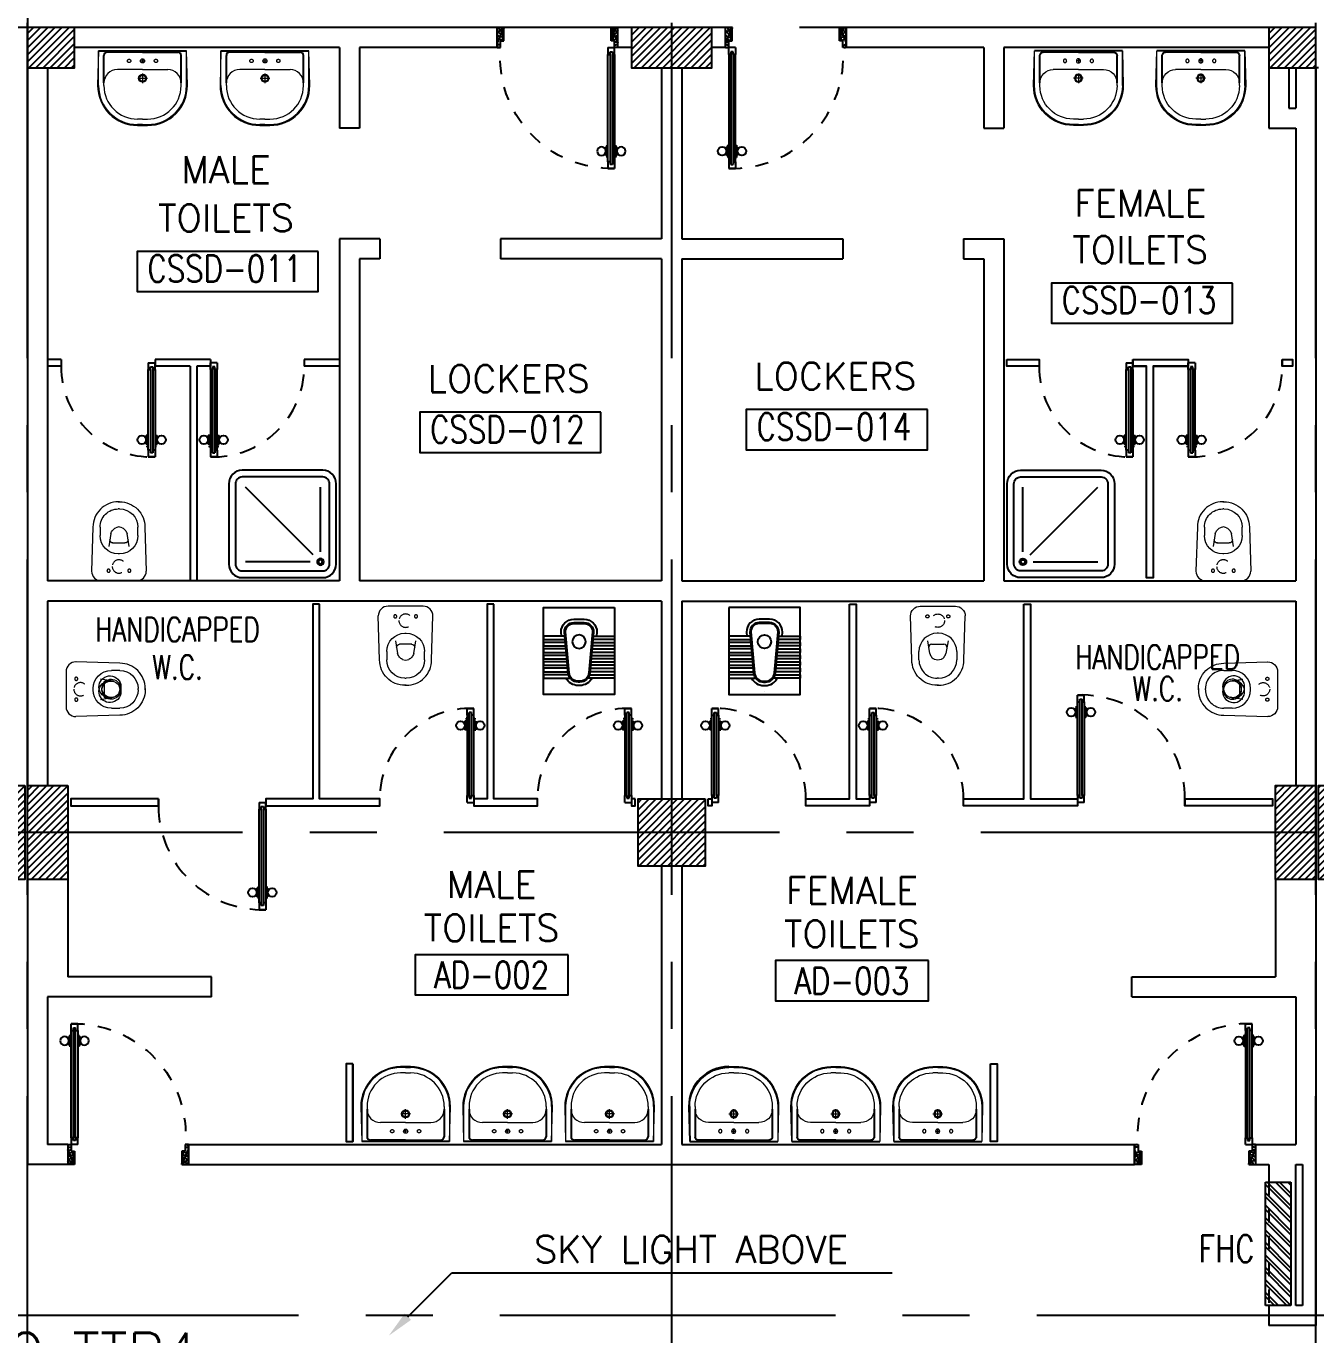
# Model space of a CAD drawing. Extents: x 0.8 to 94.1, y -6.1 to 84.2.
# Drawn here: x 39.77 to 49.38, y 30.73 to 40.48 of the extents above; entities that cross this region are included whole.
import ezdxf
from ezdxf.enums import TextEntityAlignment as Align

# ---------------------------------------------------------------- set-up
doc = ezdxf.new("R2010")
doc.units = 0
doc.header["$MEASUREMENT"] = 0
for name, pattern in [('CENTERX2', [4, 2.5, -0.5, 0.5, -0.5]), ('DASHED', [0.75, 0.5, -0.25]), ('HIDDEN', [0.375, 0.25, -0.125]), ('HIDDEN2', [0.1875, 0.125, -0.0625])]:
    doc.linetypes.add(name, pattern=pattern)
doc.layers.get('0').update_dxf_attribs({"color": 11, "linetype": 'CONTINUOUS'})
for name, color, linetype in [('A-JEERI', 11, 'CONTINUOUS'), ('AXES', 11, 'CENTERX2'), ('COL', 11, 'CONTINUOUS'), ('DOOR', 11, 'CONTINUOUS'), ('E-TEL', 4, 'CONTINUOUS'), ('FHC', 11, 'CONTINUOUS'), ('FIX', 11, 'CONTINUOUS'), ('HAT', 11, 'CONTINUOUS'), ('PART', 11, 'CONTINUOUS'), ('RM-BOX', 11, 'CONTINUOUS'), ('RM-IND', 11, 'CONTINUOUS'), ('RM-NAME', 11, 'CONTINUOUS'), ('RM-NO', 11, 'CONTINUOUS'), ('WALL', 11, 'CONTINUOUS')]:
    doc.layers.add(name, color=color, linetype=linetype)
doc.styles.add('ROMANS', font='ROMANS.shx', dxfattribs={"width": 0.6})

# ---------------------------------------------------------------- blocks, each defined once
blk = doc.blocks.new('DOOR90')
at = {"layer": 'DOOR', "color": 7, "linetype": 'ByBlock'}
for p, q in [((-150, 0), (0, 0)), ((-150, 0), (-150, -25)), ((0, -50), (-113.7, 0)), ((0, -50), (-40.1, 0)), ((0, -50), (0, 0)), ((-1000, -25), (-1050, -25)), ((-1050, -75), (-1050, -25)), ((-1050, -25), (-1050, -75)), ((-1000, -75), (-1050, -75)), ((-1000, -42), (-1020, -42)), ((-1020, -42), (-1020, -58)), ((-1000, -58), (-1020, -58)), ((-1000, -25), (-1000, -42)), ((-1000, -58), (-1000, -75)), ((-877.6, -17.8), (-967.6, -17.8)), ((-967.6, -25), (-967.6, -17.8)), ((-967.6, -75), (-967.6, -82.2)), ((-877.6, -82.2), (-967.6, -82.2)), ((-955, -8.8), (-890.2, -8.8)), ((-955, -17.8), (-955, -8.8)), ((-955, -17.8), (-890.2, -17.8)), ((-955, -82.2), (-890.2, -82.2)), ((-955, -82.2), (-955, -91.2)), ((-955, -91.2), (-890.2, -91.2)), ((-890.2, -17.8), (-890.2, -8.8)), ((-890.2, -82.2), (-890.2, -91.2)), ((-877.6, -25), (-877.6, -17.8)), ((-877.6, -75), (-877.6, -82.2)), ((-200, -25), (-150, -25)), ((-200, -42), (-200, -25)), ((-180, -42), (-200, -42)), ((-200, -58), (-180, -58)), ((-200, -75), (-200, -58)), ((-150, -75), (-200, -75)), ((-180, -58), (-180, -42)), ((-150, -25), (-100, -25)), ((-150, -75), (-150, -25)), ((-100, -25), (-100, -50)), ((0, -50), (-100, -36.6)), ((-100, -50), (0, -50)), ((-150, -875), (-100, -875)), ((-150, -900), (-150, -875)), ((0, -850), (-113.7, -900)), ((-100, -875), (-100, -850)), ((0, -850), (-100, -863.4)), ((-100, -850), (0, -850)), ((0, -850), (-40.1, -900)), ((0, -850), (0, -900)), ((-150, -900), (0, -900)), ((0, -900), (-150, -900))]:
    blk.add_line(p, q, dxfattribs=at)
at = {"layer": 'DOOR', "linetype": 'ByBlock'}
for p, q in [((-200, -25), (-1000, -25)), ((-200, -42), (-1000, -42)), ((-200, -58), (-1000, -58)), ((-1000, -75), (-200, -75))]:
    blk.add_line(p, q, dxfattribs=at)
at = {"layer": 'DOOR', "color": 7, "linetype": 'ByBlock'}
for centre in [(-922.6, 23.5), (-922.6, -123.5)]:
    blk.add_circle(centre, 32.4, dxfattribs=at)
for centre, radius, start, end in [((0, -50), 154.4, 161.10529, 166.28577), ((0, -50), 94.4, 148.01819, 180), ((0, -50), 134.4, 158.15985, 169.28002), ((0, -50), 114.4, 154.08384, 167.37743), ((0, -50), 74.4, 137.77643, 180), ((0, -50), 54.4, 113.20738, 180), ((0, -50), 34.4, 90, 180), ((0, -50), 14.4, 90, 180), ((0, -850), 134.4, 190.71998, 201.84015), ((0, -850), 94.4, 180, 211.98181), ((0, -850), 74.4, 180, 222.22357), ((0, -850), 54.4, 180, 246.79262), ((0, -850), 34.4, 180, 270), ((0, -850), 14.4, 180, 270), ((0, -850), 154.4, 193.71423, 198.89471)]:
    blk.add_arc(centre, radius, start, end, dxfattribs=at)
at = {"layer": 'DOOR', "linetype": 'HIDDEN', "ltscale": 0.5}
blk.add_arc((-222.2, -50), 828.2, 178.27012, 275.00304, dxfattribs=at)
blk = doc.blocks.new('WC')
at = {"layer": 'FIX', "lineweight": 20}
for p, q in [((475, 140.8), (538, 140.8)), ((339, 4.8), (339, -4.8)), ((394.8, 75.7), (490.4, 60.1)), ((533.7, 24.2), (539.5, 0)), ((539.5, 0), (533.7, -24.2)), ((674, 4.8), (674, -4.8)), ((490.4, -60.1), (394.8, -75.7)), ((538, -140.8), (475, -140.8)), ((213.2, -203.8), (210, -203.8))]:
    blk.add_line(p, q, dxfattribs=at)
at = {"layer": 'FIX', "linetype": 'Continuous', "lineweight": 20}
blk.add_line((420.1, -47.3), (420.4, 44.6), dxfattribs=at)
at = {"layer": 'FIX', "lineweight": 20}
for points in [[(210, -203.8, -0.414214), (137, -130.8), (137, 0), (137, 130.8, -0.414214), (210, 203.8)], [(727, -4.8), (727, 4.8, 0.414214), (538, 193.8), (210, 203.8)], [(727, 4.8), (727, -4.8, -0.414214), (538, -193.8), (210, -203.8)]]:
    blk.add_lwpolyline(points, format="xyb", dxfattribs=at)
at = {"layer": 'FIX', "linetype": 'HIDDEN2', "lineweight": 20, "ltscale": 0.3}
blk.add_circle((245, 0), 49.8, dxfattribs=at)
at = {"layer": 'FIX', "linetype": 'HIDDEN', "lineweight": 20, "ltscale": 0.05}
for centre in [(213.2, 77.5), (213.2, -77.5)]:
    blk.add_circle(centre, 11.6, dxfattribs=at)
at = {"layer": 'FIX', "lineweight": 20}
for centre, radius, start, end in [((475, 4.8), 136, 90, 180), ((538, 4.8), 136, 360, 90), ((464.4, -17.6), 82, 51.07583, 71.50405), ((473, -6.9), 68.2, 27.15318, 51.07583), ((475, -4.8), 136, 180, 270), ((464.4, 17.6), 82, 288.49595, 308.92417), ((473, 6.9), 68.2, 308.92417, 332.84682), ((538, -4.8), 136, 270, 0)]:
    blk.add_arc(centre, radius, start, end, dxfattribs=at)
at = {"layer": 'FIX', "linetype": 'Continuous', "lineweight": 20}
for centre, start, end in [((442.7, 45.5), 88.38785, 182.33379), ((442.4, -45.6), 177.66621, 271.61215)]:
    blk.add_arc(centre, 22.3, start, end, dxfattribs=at)
blk = doc.blocks.new('*X81')
at = {"color": 0}
for p, q in [((215908.6, 32308.3), (216361.3, 32761)), ((215908.6, 32361.3), (216308.2, 32761)), ((215908.6, 32414.3), (216255.2, 32761)), ((215908.6, 32467.4), (216202.2, 32761)), ((215908.6, 32520.4), (216149.1, 32761)), ((215908.6, 32573.4), (216096.1, 32761)), ((215908.6, 32626.5), (216043.1, 32761)), ((215908.6, 32679.5), (215990, 32761)), ((215908.6, 32732.5), (215937, 32761)), ((215914.3, 32261), (216408.6, 32755.2)), ((215967.3, 32261), (216408.6, 32702.2)), ((216020.4, 32261), (216408.6, 32649.2)), ((216073.4, 32261), (216408.6, 32596.1)), ((216126.4, 32261), (216408.6, 32543.1)), ((216179.5, 32261), (216408.6, 32490.1)), ((216232.5, 32261), (216408.6, 32437)), ((216285.5, 32261), (216408.6, 32384)), ((216338.6, 32261), (216408.6, 32331)), ((216391.6, 32261), (216408.6, 32277.9))]:
    blk.add_line(p, q, dxfattribs=at)
blk = doc.blocks.new('RM1')
at = {"layer": 'RM-BOX'}
blk.add_lwpolyline([(569.9, -200), (-569.9, -200), (-569.9, -500), (569.9, -500)], close=True, dxfattribs=at)
at = {"layer": 'RM-NAME', "style": 'ROMANS'}
for tag, p in [('ROOMNAME1', (0, 323.8)), ('ROOMNAME2', (0, 0))]:
    blk.add_attdef(tag, text='', height=200, dxfattribs=at).set_placement(p, align=Align.MIDDLE)
at = {"layer": 'RM-NO', "style": 'ROMANS', "width": 0.8}
blk.add_attdef('ROOMNO', text='', height=200, dxfattribs=at).set_placement((0, -350), align=Align.MIDDLE)
blk = doc.blocks.new('AWC')
at = {"layer": 'FIX'}
for p, q in [((-725.6, 265), (-725.6, 66.2)), ((-700, 265), (-725.6, 265)), ((-700, 78.8), (-700, 265)), ((-677.7, 265), (-677.7, 82.1)), ((-652.1, 265), (-677.7, 265)), ((-652.1, 84.4), (-652.1, 265)), ((-629.7, 265), (-629.7, 86.4)), ((-604.1, 265), (-629.7, 265)), ((-604.1, 88.8), (-604.1, 265)), ((-581.7, 265), (-581.7, 90.8)), ((-556.1, 265), (-581.7, 265)), ((-556.1, 93.2), (-556.1, 265)), ((-533.8, 265), (-533.8, 95.2)), ((-508.2, 265), (-533.8, 265)), ((-508.2, 97.5), (-508.2, 265)), ((-485.8, 265), (-485.8, 99.6)), ((-460.2, 265), (-485.8, 265)), ((-460.2, 101.9), (-460.2, 265)), ((-437.8, 265), (-437.8, 103.9)), ((-412.2, 265), (-437.8, 265)), ((-412.2, 106.3), (-412.2, 265)), ((-381.8, 108.7), (-687, 81.2)), ((-384, 133.6), (-412.2, 131.1)), ((-824.7, 0), (-824.7, 0)), ((-780.2, 6.5), (-780.2, -6.5)), ((-755.2, 6.5), (-755.2, -6.5)), ((-748.2, 6.5), (-748.2, -6.5)), ((-311.6, -38.7), (-311.6, 38.7)), ((-286.6, -38.7), (-286.6, 38.7)), ((-725.6, -265), (-725.6, -66.2)), ((-700, -78.8), (-700, -265)), ((-687, -81.2), (-381.6, -108.7)), ((-677.7, -265), (-677.7, -82.1)), ((-652.1, -84.4), (-652.1, -265)), ((-629.7, -265), (-629.7, -86.4)), ((-604.1, -88.8), (-604.1, -265)), ((-581.7, -265), (-581.7, -90.8)), ((-556.1, -93.2), (-556.1, -265)), ((-533.8, -265), (-533.8, -95.2)), ((-508.2, -97.5), (-508.2, -265)), ((-485.8, -265), (-485.8, -99.6)), ((-460.2, -101.9), (-460.2, -265)), ((-437.8, -265), (-437.8, -103.9)), ((-412.2, -106.3), (-412.2, -265)), ((-412.2, -131.1), (-383.8, -133.6)), ((-700, -265), (-725.6, -265)), ((-652.1, -265), (-677.7, -265)), ((-604.1, -265), (-629.7, -265)), ((-556.1, -265), (-581.7, -265)), ((-508.2, -265), (-533.8, -265)), ((-460.2, -265), (-485.8, -265)), ((-412.2, -265), (-437.8, -265))]:
    blk.add_line(p, q, dxfattribs=at)
at = {"layer": 'FIX', "color": 32}
for p, q in [((-381.1, 101.7), (-686.3, 74.2)), ((-318.6, -38.7), (-318.6, 38.7)), ((-686.3, -74.2), (-381, -101.7))]:
    blk.add_line(p, q, dxfattribs=at)
at = {"layer": 'FIX'}
blk.add_lwpolyline([(-198, 265), (-848, 265), (-848, -265), (-198, -265)], close=True, dxfattribs=at)
at = {"layer": 'FIX', "color": 32}
blk.add_circle((-453.8, 0), 50, dxfattribs=at)
at = {"layer": 'FIX'}
for centre, radius, start, end in [((-381.6, 38.7), 95, 0, 90.1311), ((-381.6, 38.7), 70, 0, 90.1311), ((-680.2, 6.5), 100, 117.0426, 180), ((-680.2, 6.5), 75, 95.2114, 180), ((-680.2, -6.5), 100, 180, 242.9574), ((-680.2, -6.5), 75, 180, 264.7886), ((-381.6, -38.7), 95, 270, 0), ((-381.6, -38.7), 70, 270, 0)]:
    blk.add_arc(centre, radius, start, end, dxfattribs=at)
at = {"layer": 'FIX', "color": 32}
for centre, radius, start, end in [((-381.6, 38.7), 63, 0, 90.1311), ((-680.2, 6.5), 68, 95.2114, 180), ((-680.2, -6.5), 68, 180, 264.7886), ((-381.6, -38.7), 63, 270, 0)]:
    blk.add_arc(centre, radius, start, end, dxfattribs=at)
blk = doc.blocks.new('SHR1')
at = {"layer": 'FIX'}
for p, q in [((-195.7, 195.7), (-700, 700)), ((-142.7, 217.7), (-142.7, 700)), ((-217.7, 142.7), (-700, 142.7))]:
    blk.add_line(p, q, dxfattribs=at)
for points in [[(-825, 125), (-825, 725, -0.414214), (-725, 825), (-125, 825, -0.414214), (-25, 725), (-25, 125, -0.414214), (-125, 25), (-725, 25, -0.414214)], [(-775, 125), (-775, 725, -0.414214), (-725, 775), (-125, 775, -0.414214), (-75, 725), (-75, 125, -0.414214), (-125, 75), (-725, 75, -0.414214)]]:
    blk.add_lwpolyline(points, format="xyb", close=True, dxfattribs=at)
for radius in [25, 15]:
    blk.add_circle((-142.7, 142.7), radius, dxfattribs=at)
blk = doc.blocks.new('C11')
at = {"layer": 'HAT'}
h = blk.add_hatch(dxfattribs=at)
h.set_pattern_fill('ANSI31', color=256, scale=300, style=0)
h.set_pattern_definition([(45, (-383765.23, -62181), (-26.5165043, 26.5165043), [])])
h.paths.add_polyline_path([(-20, 350), (-20, 700), (-320, 700), (-320, 350)])
h.paths.add_polyline_path([(-320, 0), (-20, 0), (-20, 350), (-320, 350)])
h = blk.add_hatch(dxfattribs=at)
h.set_pattern_fill('ANSI31', color=256, scale=300, style=0)
h.set_pattern_definition([(45, (-383445.23, -62181), (-26.5165043, 26.5165043), [])])
h.paths.add_polyline_path([(300, 350), (300, 700), (0, 700), (0, 350)])
h.paths.add_polyline_path([(0, 0), (300, 0), (300, 350), (0, 350)])
at = {"layer": 'COL'}
for points in [[(-20, 700), (-20, 0), (-320, 0), (-320, 700)], [(300, 700), (300, 0), (0, 0), (0, 700)]]:
    blk.add_lwpolyline(points, close=True, dxfattribs=at)
blk = doc.blocks.new('LAV-003')
at = {"layer": 'FIX', "linetype": 'ByBlock'}
blk.add_line((-327.5, -25), (327.5, -25), dxfattribs=at)
at = {"layer": 'FIX', "linetype": 'Continuous', "lineweight": 20}
for p, q in [((-327.5, -285), (-327.5, -25)), ((327.5, -285), (327.5, -25)), ((0, -165), (-187.5, -165)), ((0, -165), (187.5, -165)), ((-287.5, -285), (-287.5, -265)), ((287.5, -285), (287.5, -265)), ((0, -535), (-37.5, -535)), ((0, -575), (-37.5, -575)), ((0, -535), (37.5, -535)), ((0, -575), (37.5, -575))]:
    blk.add_line(p, q, dxfattribs=at)
at = {"layer": 'FIX', "linetype": 'ByBlock', "ltscale": 0.3}
for p, q in [((-287.5, -265), (-287.5, -60)), ((0, -35), (-262.5, -35)), ((0, -35), (262.5, -35)), ((287.5, -265), (287.5, -60))]:
    blk.add_line(p, q, dxfattribs=at)
at = {"layer": 'FIX', "lineweight": 20}
for p, q in [((0, -85.4), (0, -116.5)), ((-15.6, -100.9), (15.5, -100.9))]:
    blk.add_line(p, q, dxfattribs=at)
at = {"layer": 'FIX', "linetype": 'DASHED', "lineweight": 20, "ltscale": 0.04}
for p, q in [((0, -193.9), (0, -266.1)), ((-35.7, -230.5), (36.6, -230.5))]:
    blk.add_line(p, q, dxfattribs=at)
at = {"layer": 'FIX', "linetype": 'Continuous', "lineweight": 20}
blk.add_lwpolyline([(294.8, -25), (0, -25), (-327.5, -25), (-334.5, -285, 0.414214), (-37.5, -582), (0, -582), (37.5, -582, 0.414214), (334.5, -285), (327.5, -25), (0, -25)], format="xyb", dxfattribs=at)
at = {"layer": 'FIX', "linetype": 'HIDDEN', "lineweight": 20, "ltscale": 0.05}
for centre in [(-100, -100.9), (100, -100.9)]:
    blk.add_circle(centre, 12.4, dxfattribs=at)
at = {"layer": 'FIX', "lineweight": 20}
for centre, radius in [((0, -100.9), 15.5), ((0.5, -230), 29.5), ((0.5, -230), 22.5)]:
    blk.add_circle(centre, radius, dxfattribs=at)
at = {"layer": 'FIX', "linetype": 'ByBlock', "ltscale": 0.3}
for centre, start, end in [((-262.5, -60), 90, 180), ((262.5, -60), 0, 90)]:
    blk.add_arc(centre, 25, start, end, dxfattribs=at)
at = {"layer": 'FIX', "linetype": 'Continuous', "lineweight": 20}
for centre, radius, start, end in [((-187.5, -265), 100, 90, 180), ((187.5, -265), 100, 0, 90), ((-37.5, -285), 290, 180, 270), ((-37.5, -285), 250, 180, 270), ((37.5, -285), 290, 270, 0), ((37.5, -285), 250, 270, 0)]:
    blk.add_arc(centre, radius, start, end, dxfattribs=at)

msp = doc.modelspace()

# ---------------------------------------------------------------- hatches: boundary and pattern name
at = {"layer": 'FHC', "linetype": 'ByBlock', "ltscale": 0.3}
h = msp.add_hatch(dxfattribs=at)
h.set_pattern_fill('ANSI32', color=11, scale=175, angle=90, style=0)
h.set_pattern_definition([(135, (80.2427, -201.251854), (-0.046403882, -0.046403882), []), (135, (80.2427, -201.22092), (-0.046403882, -0.046403882), [])])
h.paths.add_polyline_path([(49.1917, 31.8643), (49.0017, 31.8643), (49.0017, 30.9443), (49.1917, 30.9443)])
h.paths.add_polyline_path([(49.6128, 30.7317), (49.192, 30.7317), (49.192, 30.9942), (49.6128, 30.9942)], flags=9)
at = {"layer": 'HAT'}
h = msp.add_hatch(dxfattribs=at)
h.set_pattern_fill('ANSI31', color=256, scale=0.3, style=0)
h.set_pattern_definition([(45, (-343.618534, 1.638326), (-0.0265165043, 0.0265165043), [])])
h.paths.add_polyline_path([(39.7767, 40.1693), (40.1267, 40.1693), (40.1267, 40.4693), (39.7767, 40.4693)])
h = msp.add_hatch(dxfattribs=at)
h.set_pattern_fill('ANSI31', color=256, scale=0.3, style=0)
h.set_pattern_definition([(45, (-313.968534, 1.638326), (-0.0265165043, 0.0265165043), [])])
h.paths.add_polyline_path([(44.5767, 40.1693), (44.5767, 40.4693), (44.2767, 40.4693), (44.2767, 40.1693)])
h.paths.add_polyline_path([(44.8767, 40.1693), (44.8767, 40.4693), (44.5767, 40.4693), (44.5767, 40.1693)])
h = msp.add_hatch(dxfattribs=at)
h.set_pattern_fill('ANSI31', color=256, scale=0.3, style=0)
h.set_pattern_definition([(45, (-334.368534, 1.638326), (-0.0265165043, 0.0265165043), [])])
h.paths.add_polyline_path([(49.0267, 40.1693), (49.3767, 40.1693), (49.3767, 40.4693), (49.0267, 40.4693)])

# ---------------------------------------------------------------- linework, layer by layer
at = {"layer": 'AXES'}
for p, q in [((44.5767, 6.005), (44.5767, 83.5441)), ((39.7767, 6.005), (39.7767, 83.1941)), ((49.3767, 6.005), (49.3767, 83.1941)), ((93.0295, 40.4693), (23.5567, 40.4693)), ((93.3795, 34.4693), (23.5567, 34.4693)), ((81.7967, 30.8693), (7.3367, 30.8693))]:
    msp.add_line(p, q, dxfattribs=at)
at = {"layer": 'COL'}
for points in [[(39.7767, 40.4693), (39.7767, 40.1693), (40.1267, 40.1693), (40.1267, 40.4693)], [(44.8767, 40.4693), (44.2767, 40.4693), (44.2767, 40.1693), (44.8767, 40.1693)], [(49.0267, 40.4693), (49.0267, 40.1693), (49.3767, 40.1693), (49.3767, 40.4693)], [(44.8267, 34.7193), (44.8267, 34.2193), (44.3267, 34.2193), (44.3267, 34.7193)]]:
    msp.add_lwpolyline(points, close=True, dxfattribs=at)
at = {"layer": 'DOOR', "color": 0}
msp.add_line((49.3967, 40.1693), (49.3767, 40.1693), dxfattribs=at)
at = {"layer": 'DOOR', "linetype": 'ByBlock'}
for p, q in [((40.6767, 37.9693), (40.6767, 37.9193)), ((40.6767, 37.9693), (40.7267, 37.9693)), ((40.7267, 37.9193), (40.7267, 37.9693)), ((41.1392, 37.9193), (41.1392, 37.9693)), ((41.1892, 37.9693), (41.1392, 37.9693)), ((41.1892, 37.9693), (41.1892, 37.9193)), ((47.9642, 37.9693), (47.9642, 37.9193)), ((47.9642, 37.9693), (48.0142, 37.9693)), ((48.0142, 37.9193), (48.0142, 37.9693)), ((48.4267, 37.9193), (48.4267, 37.9693)), ((48.4767, 37.9693), (48.4267, 37.9693)), ((48.4767, 37.9693), (48.4767, 37.9193)), ((40.6767, 37.3193), (40.6767, 37.9193)), ((40.6767, 37.9193), (40.6937, 37.9193)), ((40.6937, 37.9193), (40.6937, 37.9393)), ((40.6937, 37.9393), (40.7097, 37.9393)), ((40.6937, 37.9193), (40.6937, 37.3193)), ((40.7097, 37.9393), (40.7097, 37.9193)), ((40.7097, 37.9193), (40.7097, 37.3193)), ((40.7097, 37.9193), (40.7267, 37.9193)), ((40.7267, 37.9193), (40.7267, 37.3193)), ((41.1392, 37.9193), (41.1392, 37.3193)), ((41.1562, 37.9193), (41.1392, 37.9193)), ((41.1562, 37.9393), (41.1562, 37.9193)), ((41.1722, 37.9393), (41.1562, 37.9393)), ((41.1562, 37.9193), (41.1562, 37.3193)), ((41.1722, 37.9193), (41.1722, 37.9393)), ((41.1722, 37.9193), (41.1722, 37.3193)), ((41.1892, 37.9193), (41.1722, 37.9193)), ((41.1892, 37.3193), (41.1892, 37.9193)), ((47.9642, 37.3193), (47.9642, 37.9193)), ((47.9642, 37.9193), (47.9812, 37.9193)), ((47.9812, 37.9193), (47.9812, 37.9393)), ((47.9812, 37.9393), (47.9972, 37.9393)), ((47.9812, 37.9193), (47.9812, 37.3193)), ((47.9972, 37.9393), (47.9972, 37.9193)), ((47.9972, 37.9193), (47.9972, 37.3193)), ((47.9972, 37.9193), (48.0142, 37.9193)), ((48.0142, 37.9193), (48.0142, 37.3193)), ((48.4267, 37.9193), (48.4267, 37.3193)), ((48.4437, 37.9193), (48.4267, 37.9193)), ((48.4437, 37.9393), (48.4437, 37.9193)), ((48.4597, 37.9393), (48.4437, 37.9393)), ((48.4437, 37.9193), (48.4437, 37.3193)), ((48.4597, 37.9193), (48.4597, 37.9393)), ((48.4597, 37.9193), (48.4597, 37.3193)), ((48.4767, 37.9193), (48.4597, 37.9193)), ((48.4767, 37.3193), (48.4767, 37.9193)), ((40.6695, 37.4291), (40.6605, 37.4291)), ((40.6605, 37.3643), (40.6605, 37.4291)), ((40.6695, 37.3643), (40.6605, 37.3643)), ((40.6695, 37.3643), (40.6695, 37.4291)), ((40.7339, 37.4291), (40.7429, 37.4291)), ((40.7339, 37.3643), (40.7339, 37.4291)), ((40.7339, 37.3643), (40.7429, 37.3643)), ((40.7429, 37.3643), (40.7429, 37.4291)), ((41.132, 37.4291), (41.123, 37.4291)), ((41.123, 37.3643), (41.123, 37.4291)), ((41.132, 37.3643), (41.123, 37.3643)), ((41.132, 37.3643), (41.132, 37.4291)), ((41.1964, 37.4291), (41.2054, 37.4291)), ((41.1964, 37.3643), (41.1964, 37.4291)), ((41.1964, 37.3643), (41.2054, 37.3643)), ((41.2054, 37.3643), (41.2054, 37.4291)), ((47.957, 37.4291), (47.948, 37.4291)), ((47.948, 37.3643), (47.948, 37.4291)), ((47.957, 37.3643), (47.948, 37.3643)), ((47.957, 37.3643), (47.957, 37.4291)), ((48.0214, 37.4291), (48.0304, 37.4291)), ((48.0214, 37.3643), (48.0214, 37.4291)), ((48.0214, 37.3643), (48.0304, 37.3643)), ((48.0304, 37.3643), (48.0304, 37.4291)), ((48.4195, 37.4291), (48.4105, 37.4291)), ((48.4105, 37.3643), (48.4105, 37.4291)), ((48.4195, 37.3643), (48.4105, 37.3643)), ((48.4195, 37.3643), (48.4195, 37.4291)), ((48.4839, 37.4291), (48.4929, 37.4291)), ((48.4839, 37.3643), (48.4839, 37.4291)), ((48.4839, 37.3643), (48.4929, 37.3643)), ((48.4929, 37.3643), (48.4929, 37.4291)), ((40.6767, 37.3517), (40.6695, 37.3517)), ((40.6695, 37.3417), (40.6695, 37.3517)), ((40.6767, 37.3417), (40.6695, 37.3417)), ((40.6937, 37.3193), (40.6767, 37.3193)), ((40.6767, 37.3193), (40.6767, 37.2693)), ((40.7267, 37.2693), (40.6767, 37.2693)), ((40.6767, 37.2693), (40.7267, 37.2693)), ((40.6937, 37.3193), (40.6937, 37.2993)), ((40.7097, 37.2993), (40.6937, 37.2993)), ((40.7267, 37.3193), (40.7097, 37.3193)), ((40.7097, 37.3193), (40.7097, 37.2993)), ((40.7267, 37.3517), (40.7339, 37.3517)), ((40.7267, 37.3417), (40.7339, 37.3417)), ((40.7267, 37.3193), (40.7267, 37.2693)), ((40.7339, 37.3417), (40.7339, 37.3517)), ((41.1392, 37.3517), (41.132, 37.3517)), ((41.132, 37.3417), (41.132, 37.3517)), ((41.1392, 37.3417), (41.132, 37.3417)), ((41.1392, 37.3193), (41.1562, 37.3193)), ((41.1392, 37.3193), (41.1392, 37.2693)), ((41.1392, 37.2693), (41.1892, 37.2693)), ((41.1892, 37.2693), (41.1392, 37.2693)), ((41.1562, 37.3193), (41.1562, 37.2993)), ((41.1562, 37.2993), (41.1722, 37.2993)), ((41.1722, 37.3193), (41.1892, 37.3193)), ((41.1722, 37.3193), (41.1722, 37.2993)), ((41.1892, 37.3517), (41.1964, 37.3517)), ((41.1892, 37.3417), (41.1964, 37.3417)), ((41.1892, 37.3193), (41.1892, 37.2693)), ((41.1964, 37.3417), (41.1964, 37.3517)), ((47.9642, 37.3517), (47.957, 37.3517)), ((47.957, 37.3417), (47.957, 37.3517)), ((47.9642, 37.3417), (47.957, 37.3417)), ((47.9812, 37.3193), (47.9642, 37.3193)), ((47.9642, 37.3193), (47.9642, 37.2693)), ((47.9812, 37.3193), (47.9812, 37.2993)), ((48.0142, 37.3193), (47.9972, 37.3193)), ((47.9972, 37.3193), (47.9972, 37.2993)), ((48.0142, 37.3517), (48.0214, 37.3517)), ((48.0142, 37.3417), (48.0214, 37.3417)), ((48.0142, 37.3193), (48.0142, 37.2693)), ((48.0214, 37.3417), (48.0214, 37.3517)), ((48.4267, 37.3517), (48.4195, 37.3517)), ((48.4195, 37.3417), (48.4195, 37.3517)), ((48.4267, 37.3417), (48.4195, 37.3417)), ((48.4267, 37.3193), (48.4437, 37.3193)), ((48.4267, 37.3193), (48.4267, 37.2693)), ((48.4267, 37.2693), (48.4767, 37.2693)), ((48.4767, 37.2693), (48.4267, 37.2693)), ((48.4437, 37.3193), (48.4437, 37.2993)), ((48.4437, 37.2993), (48.4597, 37.2993)), ((48.4597, 37.3193), (48.4767, 37.3193)), ((48.4597, 37.3193), (48.4597, 37.2993)), ((48.4767, 37.3517), (48.4839, 37.3517)), ((48.4767, 37.3417), (48.4839, 37.3417)), ((48.4767, 37.3193), (48.4767, 37.2693)), ((48.4839, 37.3417), (48.4839, 37.3517)), ((47.6017, 35.412), (47.5945, 35.412)), ((47.5945, 35.322), (47.5945, 35.412)), ((47.6017, 35.4943), (47.6517, 35.4943)), ((47.6517, 35.4943), (47.6017, 35.4943)), ((47.6017, 35.4443), (47.6017, 35.4943)), ((47.6017, 34.7443), (47.6017, 35.4443)), ((47.6017, 35.4443), (47.6187, 35.4443)), ((47.6187, 35.4643), (47.6347, 35.4643)), ((47.6187, 35.4443), (47.6187, 35.4643)), ((47.6187, 34.7443), (47.6187, 35.4443)), ((47.6347, 35.4443), (47.6347, 35.4643)), ((47.6347, 34.7443), (47.6347, 35.4443)), ((47.6347, 35.4443), (47.6517, 35.4443)), ((47.6517, 35.4443), (47.6517, 35.4943)), ((47.6517, 35.4443), (47.6517, 34.7443)), ((47.6517, 35.412), (47.6589, 35.412)), ((47.6589, 35.322), (47.6589, 35.412)), ((43.0445, 35.322), (43.0445, 35.312)), ((43.0517, 35.322), (43.0445, 35.322)), ((43.0517, 35.312), (43.0445, 35.312)), ((43.1017, 35.3943), (43.0517, 35.3943)), ((43.0517, 35.3943), (43.1017, 35.3943)), ((43.0517, 35.3443), (43.0517, 35.3943)), ((43.0517, 35.3443), (43.0517, 34.7443)), ((43.0687, 35.3443), (43.0517, 35.3443)), ((43.0847, 35.3643), (43.0687, 35.3643)), ((43.0687, 35.3443), (43.0687, 35.3643)), ((43.0687, 34.7443), (43.0687, 35.3443)), ((43.0847, 35.3443), (43.0847, 35.3643)), ((43.1017, 35.3443), (43.0847, 35.3443)), ((43.0847, 34.7443), (43.0847, 35.3443)), ((43.1017, 35.3443), (43.1017, 35.3943)), ((43.1017, 34.7443), (43.1017, 35.3443)), ((43.1017, 35.322), (43.1089, 35.322)), ((43.1017, 35.312), (43.1089, 35.312)), ((43.1089, 35.322), (43.1089, 35.312)), ((44.2195, 35.322), (44.2195, 35.312)), ((44.2267, 35.322), (44.2195, 35.322)), ((44.2267, 35.312), (44.2195, 35.312)), ((44.2767, 35.3943), (44.2267, 35.3943)), ((44.2267, 35.3943), (44.2767, 35.3943)), ((44.2267, 35.3443), (44.2267, 35.3943)), ((44.2267, 35.3443), (44.2267, 34.7443)), ((44.2437, 35.3443), (44.2267, 35.3443)), ((44.2597, 35.3643), (44.2437, 35.3643)), ((44.2437, 35.3443), (44.2437, 35.3643)), ((44.2437, 34.7443), (44.2437, 35.3443)), ((44.2597, 35.3443), (44.2597, 35.3643)), ((44.2767, 35.3443), (44.2597, 35.3443)), ((44.2597, 34.7443), (44.2597, 35.3443)), ((44.2767, 35.3443), (44.2767, 35.3943)), ((44.2767, 34.7443), (44.2767, 35.3443)), ((44.2767, 35.322), (44.2839, 35.322)), ((44.2767, 35.312), (44.2839, 35.312)), ((44.2839, 35.322), (44.2839, 35.312)), ((44.8695, 35.322), (44.8695, 35.312)), ((44.8767, 35.322), (44.8695, 35.322)), ((44.8767, 35.312), (44.8695, 35.312)), ((44.8767, 35.3943), (44.9267, 35.3943)), ((44.9267, 35.3943), (44.8767, 35.3943)), ((44.8767, 35.3443), (44.8767, 35.3943)), ((44.8767, 34.7443), (44.8767, 35.3443)), ((44.8767, 35.3443), (44.8937, 35.3443)), ((44.8937, 35.3643), (44.9097, 35.3643)), ((44.8937, 35.3443), (44.8937, 35.3643)), ((44.8937, 34.7443), (44.8937, 35.3443)), ((44.9097, 35.3443), (44.9097, 35.3643)), ((44.9097, 34.7443), (44.9097, 35.3443)), ((44.9097, 35.3443), (44.9267, 35.3443)), ((44.9267, 35.3443), (44.9267, 35.3943)), ((44.9267, 35.3443), (44.9267, 34.7443)), ((44.9267, 35.322), (44.9339, 35.322)), ((44.9267, 35.312), (44.9339, 35.312)), ((44.9339, 35.322), (44.9339, 35.312)), ((46.0445, 35.322), (46.0445, 35.312)), ((46.0517, 35.322), (46.0445, 35.322)), ((46.0517, 35.312), (46.0445, 35.312)), ((46.0517, 35.3943), (46.1017, 35.3943)), ((46.1017, 35.3943), (46.0517, 35.3943)), ((46.0517, 35.3443), (46.0517, 35.3943)), ((46.0517, 34.7443), (46.0517, 35.3443)), ((46.0517, 35.3443), (46.0687, 35.3443)), ((46.0687, 35.3643), (46.0847, 35.3643)), ((46.0687, 35.3443), (46.0687, 35.3643)), ((46.0687, 34.7443), (46.0687, 35.3443)), ((46.0847, 35.3443), (46.0847, 35.3643)), ((46.0847, 34.7443), (46.0847, 35.3443)), ((46.0847, 35.3443), (46.1017, 35.3443)), ((46.1017, 35.3443), (46.1017, 35.3943)), ((46.1017, 35.3443), (46.1017, 34.7443)), ((46.1017, 35.322), (46.1089, 35.322)), ((46.1017, 35.312), (46.1089, 35.312)), ((46.1089, 35.322), (46.1089, 35.312)), ((47.5945, 35.3994), (47.5855, 35.3994)), ((47.5855, 35.3994), (47.5855, 35.3346)), ((47.5945, 35.3346), (47.5855, 35.3346)), ((47.5945, 35.3994), (47.5945, 35.3346)), ((47.6017, 35.322), (47.5945, 35.322)), ((47.6517, 35.322), (47.6589, 35.322)), ((47.6589, 35.3994), (47.6679, 35.3994)), ((47.6589, 35.3994), (47.6589, 35.3346)), ((47.6589, 35.3346), (47.6679, 35.3346)), ((47.6679, 35.3994), (47.6679, 35.3346)), ((43.0445, 35.2994), (43.0355, 35.2994)), ((43.0355, 35.2994), (43.0355, 35.2346)), ((43.0445, 35.2346), (43.0355, 35.2346)), ((43.0445, 35.2994), (43.0445, 35.2346)), ((43.1089, 35.2994), (43.1179, 35.2994)), ((43.1089, 35.2994), (43.1089, 35.2346)), ((43.1089, 35.2346), (43.1179, 35.2346)), ((43.1179, 35.2994), (43.1179, 35.2346)), ((44.2195, 35.2994), (44.2105, 35.2994)), ((44.2105, 35.2994), (44.2105, 35.2346)), ((44.2195, 35.2346), (44.2105, 35.2346)), ((44.2195, 35.2994), (44.2195, 35.2346)), ((44.2839, 35.2994), (44.2929, 35.2994)), ((44.2839, 35.2994), (44.2839, 35.2346)), ((44.2839, 35.2346), (44.2929, 35.2346)), ((44.2929, 35.2994), (44.2929, 35.2346)), ((44.8695, 35.2994), (44.8605, 35.2994)), ((44.8605, 35.2994), (44.8605, 35.2346)), ((44.8695, 35.2346), (44.8605, 35.2346)), ((44.8695, 35.2994), (44.8695, 35.2346)), ((44.9339, 35.2994), (44.9429, 35.2994)), ((44.9339, 35.2994), (44.9339, 35.2346)), ((44.9339, 35.2346), (44.9429, 35.2346)), ((44.9429, 35.2994), (44.9429, 35.2346)), ((46.0445, 35.2994), (46.0355, 35.2994)), ((46.0355, 35.2994), (46.0355, 35.2346)), ((46.0445, 35.2346), (46.0355, 35.2346)), ((46.0445, 35.2994), (46.0445, 35.2346)), ((46.1089, 35.2994), (46.1179, 35.2994)), ((46.1089, 35.2994), (46.1089, 35.2346)), ((46.1089, 35.2346), (46.1179, 35.2346)), ((46.1179, 35.2994), (46.1179, 35.2346)), ((43.0517, 34.6943), (43.0517, 34.7443)), ((43.0517, 34.7443), (43.0687, 34.7443)), ((43.0687, 34.7443), (43.0687, 34.7243)), ((43.0687, 34.7243), (43.0847, 34.7243)), ((43.0847, 34.7243), (43.0847, 34.7443)), ((43.0847, 34.7443), (43.1017, 34.7443)), ((43.1017, 34.7443), (43.1017, 34.6943)), ((44.2267, 34.6943), (44.2267, 34.7443)), ((44.2267, 34.7443), (44.2437, 34.7443)), ((44.2437, 34.7443), (44.2437, 34.7243)), ((44.2437, 34.7243), (44.2597, 34.7243)), ((44.2597, 34.7243), (44.2597, 34.7443)), ((44.2597, 34.7443), (44.2767, 34.7443)), ((44.2767, 34.7443), (44.2767, 34.6943)), ((44.8767, 34.7443), (44.8767, 34.6943)), ((44.8937, 34.7443), (44.8767, 34.7443)), ((44.8937, 34.7243), (44.8937, 34.7443)), ((44.9097, 34.7243), (44.8937, 34.7243)), ((44.9097, 34.7443), (44.9097, 34.7243)), ((44.9267, 34.7443), (44.9097, 34.7443)), ((44.9267, 34.6943), (44.9267, 34.7443)), ((46.0517, 34.7443), (46.0517, 34.6943)), ((46.0687, 34.7443), (46.0517, 34.7443)), ((46.0687, 34.7243), (46.0687, 34.7443)), ((46.0847, 34.7243), (46.0687, 34.7243)), ((46.0847, 34.7443), (46.0847, 34.7243)), ((46.1017, 34.7443), (46.0847, 34.7443)), ((46.1017, 34.6943), (46.1017, 34.7443)), ((47.6017, 34.7443), (47.6017, 34.6943)), ((47.6187, 34.7443), (47.6017, 34.7443)), ((47.6187, 34.7243), (47.6187, 34.7443)), ((47.6347, 34.7243), (47.6187, 34.7243)), ((47.6347, 34.7443), (47.6347, 34.7243)), ((47.6517, 34.7443), (47.6347, 34.7443)), ((47.6517, 34.6943), (47.6517, 34.7443)), ((41.5017, 34.6943), (41.5017, 34.6443)), ((41.5017, 34.6943), (41.5517, 34.6943)), ((41.5017, 34.6443), (41.5187, 34.6443)), ((41.5017, 33.9443), (41.5017, 34.6443)), ((41.5187, 34.6443), (41.5187, 34.6643)), ((41.5187, 34.6643), (41.5347, 34.6643)), ((41.5187, 34.6443), (41.5187, 33.9443)), ((41.5347, 34.6643), (41.5347, 34.6443)), ((41.5347, 34.6443), (41.5517, 34.6443)), ((41.5347, 34.6443), (41.5347, 33.9443)), ((41.5517, 34.6443), (41.5517, 34.6943)), ((41.5517, 34.6443), (41.5517, 33.9443)), ((43.0517, 34.6943), (43.1017, 34.6943)), ((44.2267, 34.6943), (44.2767, 34.6943)), ((44.9267, 34.6943), (44.8767, 34.6943)), ((46.1017, 34.6943), (46.0517, 34.6943)), ((47.6517, 34.6943), (47.6017, 34.6943)), ((41.4945, 34.0541), (41.4855, 34.0541)), ((41.4855, 33.9893), (41.4855, 34.0541)), ((41.5017, 34.0667), (41.4945, 34.0667)), ((41.4945, 34.0667), (41.4945, 33.9767)), ((41.4945, 33.9893), (41.4945, 34.0541)), ((41.5517, 34.0667), (41.5589, 34.0667)), ((41.5589, 34.0667), (41.5589, 33.9767)), ((41.5589, 34.0541), (41.5679, 34.0541)), ((41.5589, 33.9893), (41.5589, 34.0541)), ((41.5679, 33.9893), (41.5679, 34.0541)), ((41.4945, 33.9893), (41.4855, 33.9893)), ((41.5017, 33.9767), (41.4945, 33.9767)), ((41.5187, 33.9443), (41.5017, 33.9443)), ((41.5017, 33.9443), (41.5017, 33.8943)), ((41.5187, 33.9443), (41.5187, 33.9243)), ((41.5517, 33.9443), (41.5347, 33.9443)), ((41.5347, 33.9443), (41.5347, 33.9243)), ((41.5517, 33.9767), (41.5589, 33.9767)), ((41.5517, 33.9443), (41.5517, 33.8943)), ((41.5589, 33.9893), (41.5679, 33.9893)), ((41.5517, 33.8943), (41.5017, 33.8943)), ((41.5017, 33.8943), (41.5517, 33.8943)), ((41.5347, 33.9243), (41.5187, 33.9243))]:
    msp.add_line(p, q, dxfattribs=at)
at = {"layer": 'DOOR', "color": 97, "linetype": 'ByBlock'}
for p, q in [((48.0142, 37.2693), (47.9642, 37.2693)), ((47.9642, 37.2693), (48.0142, 37.2693)), ((47.9972, 37.2993), (47.9812, 37.2993))]:
    msp.add_line(p, q, dxfattribs=at)
at = {"layer": 'DOOR', "linetype": 'ByBlock'}
for centre in [(40.6282, 37.3967), (40.7752, 37.3967), (41.0907, 37.3967), (41.2377, 37.3967), (47.9157, 37.3967), (48.0627, 37.3967), (48.3782, 37.3967), (48.5252, 37.3967), (47.5532, 35.367), (47.7002, 35.367), (43.0032, 35.267), (43.1502, 35.267), (44.1782, 35.267), (44.3252, 35.267), (44.8282, 35.267), (44.9752, 35.267), (46.0032, 35.267), (46.1502, 35.267), (41.4532, 34.0217), (41.6002, 34.0217)]:
    msp.add_circle(centre, 0.0324, dxfattribs=at)
at = {"layer": 'DOOR', "linetype": 'HIDDEN', "ltscale": 0.5}
for centre, radius, start, end in [((40.7017, 37.9439), 0.675, 179.96077, 272.12255), ((41.1642, 37.9439), 0.675, 267.87745, 0.03923), ((47.9892, 37.9439), 0.675, 179.96077, 272.12255), ((48.4517, 37.9439), 0.675, 267.87745, 0.03923), ((47.6267, 34.7197), 0.775, 359.97019, 91.84857), ((43.0767, 34.7198), 0.675, 87.87745, 180.03923), ((44.2517, 34.7198), 0.675, 87.87745, 180.03923), ((44.9017, 34.7198), 0.675, 359.96077, 92.12255), ((46.0767, 34.7198), 0.675, 359.96077, 92.12255), ((41.5267, 34.6689), 0.775, 179.97019, 271.84857)]:
    msp.add_arc(centre, radius, start, end, dxfattribs=at)
at = {"layer": 'FHC', "linetype": 'ByBlock', "ltscale": 0.3}
for p, q in [((49.0017, 30.9443), (49.0017, 31.8643)), ((49.0017, 31.8643), (49.1917, 31.8643)), ((49.1917, 31.8643), (49.1917, 30.9443)), ((49.1917, 30.9443), (49.0017, 30.9443))]:
    msp.add_line(p, q, dxfattribs=at)
at = {"layer": 'FHC', "color": 250, "linetype": 'HIDDEN', "ltscale": 0.25}
msp.add_line((49.0267, 31.8633), (49.0267, 30.9455), dxfattribs=at)
at = {"layer": 'FIX', "color": 32, "linetype": 'ByBlock', "ltscale": 0.3}
msp.add_line((44.7047, 32.4273), (44.7117, 32.1673), dxfattribs=at)
at = {"layer": 'FIX'}
msp.add_lwpolyline([(47.8767, 36.4693, -0.414214), (47.7767, 36.3693)], format="xyb", dxfattribs=at)
at = {"layer": 'FIX', "color": 32, "linetype": 'ByBlock', "ltscale": 0.3}
msp.add_arc((45.0017, 32.4273), 0.297, 90, 180, dxfattribs=at)
at = {"layer": 'PART'}
for p, q in [((40.0267, 37.9943), (39.9267, 37.9943)), ((40.0267, 37.9443), (39.9267, 37.9443)), ((40.0267, 37.9943), (40.0267, 37.9443)), ((41.1392, 37.9943), (40.7267, 37.9943)), ((40.7267, 37.9943), (40.7267, 37.9443)), ((40.9892, 37.9443), (40.7267, 37.9443)), ((40.9892, 37.9443), (40.9892, 36.3443)), ((41.1392, 37.9443), (41.0392, 37.9443)), ((41.0392, 37.9443), (41.0392, 36.3443)), ((41.1392, 37.9943), (41.1392, 37.9443)), ((41.8392, 37.9943), (41.8392, 37.9443)), ((42.1017, 37.9943), (41.8392, 37.9943)), ((42.1017, 37.9443), (41.8392, 37.9443)), ((47.3142, 37.9943), (47.3142, 37.9443)), ((48.0142, 37.9943), (48.4267, 37.9943)), ((48.0142, 37.9943), (48.0142, 37.9443)), ((48.0142, 37.9443), (48.1142, 37.9443)), ((48.1642, 37.9443), (48.4267, 37.9443)), ((48.4267, 37.9943), (48.4267, 37.9443)), ((49.1267, 37.9943), (49.1267, 37.9443)), ((40.7517, 34.7194), (40.7517, 34.6694)), ((44.2767, 34.7193), (44.2767, 34.6693)), ((44.2767, 34.7193), (44.2767, 34.6693)), ((44.8767, 34.7193), (44.8767, 34.6693)), ((48.4017, 34.7194), (48.4017, 34.6694)), ((42.2017, 32.7443), (42.1517, 32.7443)), ((42.1517, 32.7443), (42.1517, 32.1673)), ((42.2017, 32.7443), (42.1517, 32.7443)), ((42.2017, 32.7443), (42.2017, 32.1673)), ((46.9517, 32.7443), (47.0017, 32.7443))]:
    msp.add_line(p, q, dxfattribs=at)
for points in [[(47.0747, 37.9943), (47.3158, 37.9943), (47.3158, 37.9443), (47.0747, 37.9443)], [(48.0142, 37.9943), (48.4267, 37.9943), (48.4267, 37.9443), (48.1642, 37.9443), (48.1642, 36.3673), (48.1142, 36.3673), (48.1142, 37.9443), (48.0142, 37.9443)], [(49.1267, 37.9943), (49.2037, 37.9943), (49.2037, 37.9443), (49.1267, 37.9443)], [(41.9517, 36.1713), (41.9017, 36.1713), (41.9017, 34.7193), (41.5517, 34.7193), (41.5517, 34.6693), (42.4017, 34.6693), (42.4017, 34.7193), (41.9517, 34.7193), (41.9517, 36.1713)], [(43.2517, 36.1713), (43.2017, 36.1713), (43.2017, 34.7193), (43.1017, 34.7193), (43.1017, 34.6693), (43.5767, 34.6693), (43.5767, 34.7193), (43.2517, 34.7193), (43.2517, 36.1713)], [(45.9017, 36.1713), (45.9517, 36.1713), (45.9517, 34.7193), (46.0517, 34.7193), (46.0517, 34.6693), (45.5767, 34.6693), (45.5767, 34.7193), (45.9017, 34.7193), (45.9017, 36.1713)], [(47.2017, 36.1713), (47.2517, 36.1713), (47.2517, 34.7193), (47.6017, 34.7193), (47.6017, 34.6693), (46.7517, 34.6693), (46.7517, 34.7193), (47.2017, 34.7193), (47.2017, 36.1713)], [(40.7517, 34.7193), (40.0997, 34.7193), (40.0997, 34.6693), (40.7517, 34.6693)], [(44.3037, 34.7193), (44.2767, 34.7193), (44.2767, 34.6693), (44.3037, 34.6693)], [(44.8497, 34.7193), (44.8767, 34.7193), (44.8767, 34.6693), (44.8497, 34.6693)], [(48.4017, 34.7193), (49.0537, 34.7193), (49.0537, 34.6693), (48.4017, 34.6693)], [(42.2017, 32.7443), (42.1517, 32.7443), (42.1517, 32.1673), (42.2017, 32.1673)], [(46.9517, 32.7443), (47.0017, 32.7443), (47.0017, 32.1673), (46.9517, 32.1673)]]:
    msp.add_lwpolyline(points, close=True, dxfattribs=at)
at = {"layer": 'RM-BOX'}
for points in [[(41.9431, 38.8006), (40.5933, 38.8006), (40.5933, 38.5006), (41.9431, 38.5006)], [(48.7561, 38.5648), (47.4063, 38.5648), (47.4063, 38.2648), (48.7561, 38.2648)], [(44.0494, 37.6023), (42.6996, 37.6023), (42.6996, 37.3023), (44.0494, 37.3023)], [(46.4827, 37.6218), (45.1329, 37.6218), (45.1329, 37.3218), (46.4827, 37.3218)]]:
    msp.add_lwpolyline(points, close=True, dxfattribs=at)
at = {"layer": 'RM-IND'}
for p, q in [((42.6108, 30.8604), (42.9392, 31.1872)), ((42.9392, 31.1872), (43.4522, 31.1872)), ((43.4522, 31.1872), (46.2188, 31.1872))]:
    msp.add_line(p, q, dxfattribs=at)
msp.add_solid([(42.6343, 30.8368), (42.5872, 30.884), (42.469, 30.7193)], dxfattribs=at)
at = {"layer": 'WALL'}
for p, q in [((39.7767, 42.0393), (39.7767, 34.7193)), ((43.2767, 40.4693), (40.0267, 40.4693)), ((43.2767, 40.3193), (43.2767, 40.4693)), ((44.3267, 40.4693), (44.1767, 40.4693)), ((44.1767, 40.3193), (44.1767, 40.4693)), ((44.9767, 40.4693), (44.8267, 40.4693)), ((44.9767, 40.3193), (44.9767, 40.4693)), ((49.1267, 40.4693), (45.8767, 40.4693)), ((45.8767, 40.3193), (45.8767, 40.4693)), ((42.1017, 40.3193), (40.1267, 40.3193)), ((42.1017, 40.3193), (42.1017, 39.7193)), ((43.2767, 40.3193), (42.2517, 40.3193)), ((42.2517, 40.3193), (42.2517, 39.7193)), ((44.2767, 40.3193), (44.1767, 40.3193)), ((44.9767, 40.3193), (44.8767, 40.3193)), ((46.9017, 40.3193), (45.8767, 40.3193)), ((46.9017, 40.3193), (46.9017, 39.7193)), ((49.0267, 40.3193), (47.0517, 40.3193)), ((47.0517, 40.3193), (47.0517, 39.7193)), ((39.9267, 40.1693), (39.9267, 36.3443)), ((44.5017, 40.1693), (44.5017, 38.8943)), ((44.6517, 40.1693), (44.6517, 38.8943)), ((49.0267, 40.1693), (49.0267, 39.7193)), ((49.1767, 40.1693), (49.1767, 39.8693)), ((49.2267, 40.1693), (49.2267, 39.8693)), ((49.3767, 40.1693), (49.3767, 34.7193)), ((49.1767, 39.8693), (49.2267, 39.8693)), ((42.2517, 39.7193), (42.1017, 39.7193)), ((46.9017, 39.7193), (47.0517, 39.7193)), ((49.0267, 39.7193), (49.2267, 39.7193)), ((49.2267, 39.7193), (49.2267, 36.3443)), ((42.1017, 38.8943), (42.1017, 36.3443)), ((42.4017, 38.8943), (42.1017, 38.8943)), ((42.4017, 38.8943), (42.4017, 38.7443)), ((44.5017, 38.8943), (43.3017, 38.8943)), ((43.3017, 38.8943), (43.3017, 38.7443)), ((44.6517, 38.8943), (45.8517, 38.8943)), ((45.8517, 38.8943), (45.8517, 38.7443)), ((46.7517, 38.8943), (46.7517, 38.7443)), ((46.7517, 38.8943), (47.0517, 38.8943)), ((47.0517, 38.8943), (47.0517, 36.3443)), ((42.2517, 38.7443), (42.2517, 36.3443)), ((42.4017, 38.7443), (42.2517, 38.7443)), ((44.5017, 38.7443), (43.3017, 38.7443)), ((44.5017, 38.7443), (44.5017, 36.3443)), ((44.6517, 38.7443), (45.8517, 38.7443)), ((44.6517, 38.7443), (44.6517, 36.3443)), ((46.7517, 38.7443), (46.9017, 38.7443)), ((46.9017, 38.7443), (46.9017, 36.3443)), ((42.1017, 36.3443), (39.9267, 36.3443)), ((44.5017, 36.3443), (42.2517, 36.3443)), ((44.6517, 36.3443), (46.9017, 36.3443)), ((47.0517, 36.3443), (49.2267, 36.3443)), ((44.5017, 36.1943), (39.9267, 36.1943)), ((39.9267, 36.1943), (39.9267, 34.8193)), ((44.5017, 36.1943), (44.5017, 34.7193)), ((44.6517, 36.1943), (49.2267, 36.1943)), ((44.6517, 36.1943), (44.6517, 34.7193)), ((49.2267, 36.1943), (49.2267, 34.8193)), ((39.7767, 34.2193), (39.7767, 31.9943)), ((44.5017, 34.2193), (44.5017, 32.1443)), ((44.6517, 34.2193), (44.6517, 32.1443)), ((49.3767, 34.2193), (49.3767, 31.9943)), ((49.3767, 34.2193), (49.3767, 30.7943)), ((40.0767, 34.1193), (40.0767, 33.3943)), ((49.0767, 34.1193), (49.0767, 33.3943)), ((41.1467, 33.3943), (40.0767, 33.3943)), ((41.1467, 33.2443), (41.1467, 33.3943)), ((48.0067, 33.3943), (49.0767, 33.3943)), ((48.0067, 33.2443), (48.0067, 33.3943)), ((41.1467, 33.2443), (39.9267, 33.2443)), ((39.9267, 33.2443), (39.9267, 32.1443)), ((48.0067, 33.2443), (49.2267, 33.2443)), ((49.2267, 33.2443), (49.2267, 32.1443)), ((40.0767, 32.1443), (39.9267, 32.1443)), ((40.0767, 32.1443), (40.0767, 31.9943)), ((40.9767, 32.1443), (44.5017, 32.1443)), ((40.9767, 32.1443), (40.9767, 31.9943)), ((44.6517, 32.1443), (48.0267, 32.1443)), ((48.0267, 32.1443), (48.0267, 31.9943)), ((48.9267, 32.1443), (49.2267, 32.1443)), ((48.9267, 32.1443), (48.9267, 31.9943)), ((40.0767, 31.9943), (39.7767, 31.9943)), ((40.9767, 31.9943), (48.0267, 31.9943)), ((48.9267, 31.9943), (49.0267, 31.9943)), ((49.0267, 31.9943), (49.0267, 31.8643)), ((49.2267, 30.9443), (49.2267, 31.9943)), ((49.2267, 31.9943), (49.2767, 31.9943)), ((49.2767, 31.9943), (49.2767, 30.9443)), ((49.0267, 30.9443), (49.0267, 30.7943)), ((49.2767, 30.9443), (49.2267, 30.9443)), ((49.3767, 30.7943), (49.0267, 30.7943))]:
    msp.add_line(p, q, dxfattribs=at)

# ---------------------------------------------------------------- block references
at = {"layer": 'A-JEERI', "linetype": 'ByBlock', "yscale": 0.0009999999892897904, "zscale": 0.001}
for p, xscale in [((40.6337, 40.3213), 0.001000000047497451), ((41.5457, 40.3213), 0.001000000047497451), ((47.6077, 40.3213), -0.001000000047497451), ((48.5197, 40.3213), -0.001000000047497451), ((48.5197, 40.3213), -0.001000000047497451)]:
    msp.add_blockref('LAV-003', p, dxfattribs=dict(at, xscale=xscale))
at = {"layer": 'A-JEERI', "linetype": 'ByBlock', "yscale": 0.0009999999892897904, "zscale": 0.001, "rotation": 180}
for p, xscale in [((42.5942, 32.1423), 0.001000000047497451), ((43.3542, 32.1423), 0.001000000047497451), ((44.1142, 32.1423), 0.001000000047497451), ((45.0392, 32.1423), -0.001000000047497451), ((45.7992, 32.1423), -0.001000000047497451), ((46.5592, 32.1423), -0.001000000047497451)]:
    msp.add_blockref('LAV-003', p, dxfattribs=dict(at, xscale=xscale))
at = {"layer": 'DOOR', "color": 0, "yscale": 0.0009999999892897904, "zscale": 0.001}
for p, xscale, rotation in [((44.1767, 40.4693), -0.0009999999892897904, 270), ((44.9767, 40.4693), 0.0009999999892897904, 90), ((40.0767, 31.9943), -0.0009999999892897904, 90), ((48.9267, 31.9943), 0.0009999999892897904, 270)]:
    msp.add_blockref('DOOR90', p, dxfattribs=dict(at, xscale=xscale, rotation=rotation))
at = {"layer": 'HAT', "xscale": 0.001000000047497451, "yscale": 0.0009999999892897904, "zscale": 0.001}
msp.add_blockref('*X81', (-171.5819, 1.9583), dxfattribs=at)
for p, values in [((43.2344, 33.7587), {'ROOMNO': 'AD-002', 'ROOMNAME2': 'TOILETS', 'ROOMNAME1': 'MALE'}), ((45.9196, 33.7143), {'ROOMNO': 'AD-003', 'ROOMNAME2': 'TOILETS', 'ROOMNAME1': 'FEMALE'})]:
    msp.add_blockref('RM1', p, dxfattribs=at).add_auto_attribs(values)
at = {"layer": 'RM-NAME', "xscale": 0.001000000047497451, "yscale": 0.0009999999892897904, "zscale": 0.001}
for p in [(39.7767, 34.1193), (49.3967, 34.1193)]:
    msp.add_blockref('C11', p, dxfattribs=at)
at = {"layer": 'WALL', "yscale": 0.0009999999892897904, "zscale": 0.001}
for name, p, xscale, rotation in [('SHR1', (42.1017, 36.3443), -0.0009999999892897904, 90), ('SHR1', (47.0517, 36.3443), 0.0009999999892897904, 270), ('WC', (40.458, 36.2073), -0.0009999999892897904, 270), ('WC', (48.6876, 36.2073), -0.0009999999892897904, 270), ('WC', (42.5942, 36.2934), -0.0009999999892897904, 90), ('AWC', (43.8862, 36.3455), -0.0009999999892897904, 270), ('AWC', (45.2682, 36.3455), 0.0009999999892897904, 90), ('WC', (46.5602, 36.2934), 0.0009999999892897904, 270), ('WC', (39.9267, 35.5373), -0.001000000047497451, 180), ('WC', (49.2287, 35.5373), 0.001000000047497451, 180)]:
    msp.add_blockref(name, p, dxfattribs=dict(at, xscale=xscale, rotation=rotation))

# ---------------------------------------------------------------- texts
at = {"layer": 'E-TEL', "color": 4, "style": 'ROMANS'}
msp.add_text('TO TTB4', height=0.3, dxfattribs=at).set_placement((39.4171, 30.4405, -2.4))
at = {"layer": 'FHC', "style": 'ROMANS', "width": 0.8}
msp.add_text('FHC', height=0.2, dxfattribs=at).set_placement((48.5025, 31.2671))
at = {"layer": 'RM-NAME', "style": 'ROMANS'}
for s, p in [('MALE', (41.2554, 39.4098)), ('FEMALE', (48.0684, 39.1606)), ('TOILETS', (41.2554, 39.0499)), ('TOILETS', (48.0684, 38.8141)), ('LOCKERS', (43.3618, 37.8516)), ('LOCKERS', (45.795, 37.8711))]:
    msp.add_text(s, height=0.2, dxfattribs=at).set_placement(p, align=Align.MIDDLE)
at = {"layer": 'RM-NAME', "style": 'ROMANS', "width": 0.75}
for s, p in [('HANDICAPPED', (40.8946, 35.9831)), ('HANDICAPPED', (48.1986, 35.777)), ('W.C.', (40.8946, 35.7023)), ('W.C.', (48.1986, 35.5412))]:
    msp.add_text(s, height=0.18, dxfattribs=at).set_placement(p, align=Align.MIDDLE)
at = {"layer": 'RM-NAME', "style": 'ROMANS'}
msp.add_text('SKY LIGHT ABOVE', height=0.2, dxfattribs=at).set_placement((43.5522, 31.3622), align=Align.MIDDLE_LEFT)
at = {"layer": 'RM-NO', "style": 'ROMANS', "width": 0.8}
for tag, p in [('CSSD-011', (41.2459, 38.6728)), ('CSSD-013', (48.0588, 38.437)), ('CSSD-012', (43.3522, 37.4745)), ('CSSD-014', (45.7855, 37.494))]:
    msp.add_attdef(tag, text='', height=0.2, dxfattribs=at).set_placement(p, align=Align.MIDDLE)

doc.saveas('drawing.dxf')
